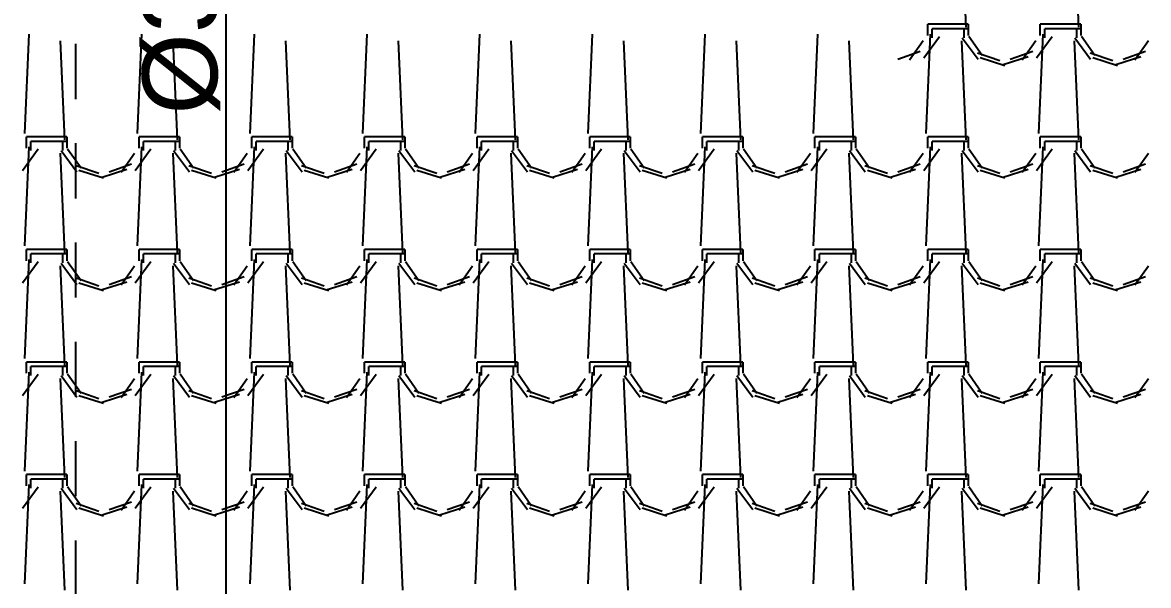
# Model space of a CAD drawing. Header units: millimetres. Extents: x 3923 to 4007, y 744 to 863.
# Drawn here: x 3935.955 to 3938.505, y 849.824 to 851.1 of the extents above; entities that cross this region are included whole.
import ezdxf
from ezdxf.enums import TextEntityAlignment as Align

# ---------------------------------------------------------------- set-up
doc = ezdxf.new("R2010")
doc.units = ezdxf.units.MM
doc.linetypes.add('HIDDEN2', pattern=[0.1875, 0.125, -0.0625])
for name, color, linetype in [('-HIDRO', 8, 'Continuous'), ('HID-TUBPRIMARIO', 5, 'Continuous'), ('TEXTO', 3, 'Continuous')]:
    doc.layers.add(name, color=color, linetype=linetype)
doc.styles.get("Standard").update_dxf_attribs({"font": 'arial.ttf'})

msp = doc.modelspace()

# ---------------------------------------------------------------- linework, layer by layer
at = {"layer": '-HIDRO', "linetype": 'HIDDEN2'}
msp.add_line((3936.0752, 846.6512), (3936.0752, 853.4552), dxfattribs=at)
at = {"layer": '-HIDRO', "linetype": 'Continuous'}
for p, q in [((3938.0812, 851.3135), (3938.0914, 851.089)), ((3938.3363, 851.3135), (3938.3465, 851.089)), ((3938.0864, 851.0957), (3938.0048, 851.0957)), ((3938.0048, 851.0702), (3938.0048, 851.0957)), ((3938.0966, 851.0957), (3938.0864, 851.0957)), ((3938.0966, 851.0957), (3938.0966, 851.0702)), ((3938.3416, 851.0957), (3938.2599, 851.0957)), ((3938.2599, 851.0702), (3938.2599, 851.0957)), ((3938.3518, 851.0957), (3938.3416, 851.0957)), ((3938.3518, 851.0957), (3938.3518, 851.0702)), ((3935.9694, 851.073), (3935.9592, 850.8485)), ((3936.2245, 851.073), (3936.2143, 850.8485)), ((3936.4797, 851.073), (3936.4695, 850.8485)), ((3936.7348, 851.073), (3936.7246, 850.8485)), ((3936.99, 851.073), (3936.9798, 850.8485)), ((3937.2451, 851.073), (3937.2349, 850.8485)), ((3937.5003, 851.073), (3937.4901, 850.8485)), ((3937.7554, 851.073), (3937.7452, 850.8485)), ((3937.9959, 851.0197), (3938.0317, 851.0682)), ((3938.0106, 851.073), (3938.0004, 850.8485)), ((3938.0864, 851.0855), (3938.015, 851.0855)), ((3938.015, 851.0651), (3938.015, 851.0855)), ((3938.0864, 851.0855), (3938.0864, 851.0651)), ((3938.0966, 851.0855), (3938.0864, 851.0855)), ((3938.0978, 851.0687), (3938.1284, 851.0253)), ((3938.2511, 851.0197), (3938.2868, 851.0682)), ((3938.2657, 851.073), (3938.2555, 850.8485)), ((3938.3416, 851.0855), (3938.2701, 851.0855)), ((3938.2701, 851.0651), (3938.2701, 851.0855)), ((3938.3416, 851.0855), (3938.3416, 851.0651)), ((3938.3518, 851.0855), (3938.3416, 851.0855)), ((3938.3529, 851.0687), (3938.3835, 851.0253)), ((3936.04, 851.0583), (3936.0502, 850.8338)), ((3936.2951, 851.0583), (3936.3053, 850.8338)), ((3936.5503, 851.0583), (3936.5605, 850.8338)), ((3936.8054, 851.0583), (3936.8156, 850.8338)), ((3937.0606, 851.0583), (3937.0708, 850.8338)), ((3937.3157, 851.0583), (3937.3259, 850.8338)), ((3937.5709, 851.0583), (3937.5811, 850.8338)), ((3937.826, 851.0583), (3937.8362, 850.8338)), ((3937.964, 851.0154), (3937.9946, 851.0587)), ((3938.0812, 851.0583), (3938.0914, 850.8338)), ((3938.0831, 851.0649), (3938.1188, 851.0164)), ((3938.2191, 851.0154), (3938.2498, 851.0587)), ((3938.3363, 851.0583), (3938.3465, 850.8338)), ((3938.3382, 851.0649), (3938.3739, 851.0164)), ((3938.4743, 851.0154), (3938.5049, 851.0587)), ((3937.9369, 851.0166), (3937.9879, 851.0344)), ((3938.1176, 851.031), (3938.1686, 851.0132)), ((3938.1236, 851.0203), (3938.1797, 851.0024)), ((3938.176, 851.0047), (3938.2321, 851.0225)), ((3938.192, 851.0166), (3938.2431, 851.0344)), ((3938.3727, 851.031), (3938.4238, 851.0132)), ((3938.3787, 851.0203), (3938.4349, 851.0024)), ((3938.4311, 851.0047), (3938.4873, 851.0225)), ((3938.4472, 851.0166), (3938.4982, 851.0344)), ((3936.0452, 850.8405), (3935.9636, 850.8405)), ((3935.9636, 850.815), (3935.9636, 850.8405)), ((3936.0554, 850.8405), (3936.0452, 850.8405)), ((3936.0554, 850.8405), (3936.0554, 850.815)), ((3936.3004, 850.8405), (3936.2187, 850.8405)), ((3936.2187, 850.815), (3936.2187, 850.8405)), ((3936.3106, 850.8405), (3936.3004, 850.8405)), ((3936.3106, 850.8405), (3936.3106, 850.815)), ((3936.5555, 850.8405), (3936.4739, 850.8405)), ((3936.4739, 850.815), (3936.4739, 850.8405)), ((3936.5657, 850.8405), (3936.5555, 850.8405)), ((3936.5657, 850.8405), (3936.5657, 850.815)), ((3936.8107, 850.8405), (3936.729, 850.8405)), ((3936.729, 850.815), (3936.729, 850.8405)), ((3936.8209, 850.8405), (3936.8107, 850.8405)), ((3936.8209, 850.8405), (3936.8209, 850.815)), ((3937.0658, 850.8405), (3936.9842, 850.8405)), ((3936.9842, 850.815), (3936.9842, 850.8405)), ((3937.076, 850.8405), (3937.0658, 850.8405)), ((3937.076, 850.8405), (3937.076, 850.815)), ((3937.321, 850.8405), (3937.2393, 850.8405)), ((3937.2393, 850.815), (3937.2393, 850.8405)), ((3937.3312, 850.8405), (3937.321, 850.8405)), ((3937.3312, 850.8405), (3937.3312, 850.815)), ((3937.5761, 850.8405), (3937.4945, 850.8405)), ((3937.4945, 850.815), (3937.4945, 850.8405)), ((3937.5863, 850.8405), (3937.5761, 850.8405)), ((3937.5863, 850.8405), (3937.5863, 850.815)), ((3937.8313, 850.8405), (3937.7496, 850.8405)), ((3937.7496, 850.815), (3937.7496, 850.8405)), ((3937.8415, 850.8405), (3937.8313, 850.8405)), ((3937.8415, 850.8405), (3937.8415, 850.815)), ((3938.0864, 850.8405), (3938.0048, 850.8405)), ((3938.0048, 850.815), (3938.0048, 850.8405)), ((3938.0966, 850.8405), (3938.0864, 850.8405)), ((3938.0966, 850.8405), (3938.0966, 850.815)), ((3938.3416, 850.8405), (3938.2599, 850.8405)), ((3938.2599, 850.815), (3938.2599, 850.8405)), ((3938.3518, 850.8405), (3938.3416, 850.8405)), ((3938.3518, 850.8405), (3938.3518, 850.815)), ((3935.9548, 850.7646), (3935.9905, 850.8131)), ((3935.9694, 850.8179), (3935.9592, 850.5933)), ((3936.0452, 850.8303), (3935.9738, 850.8303)), ((3935.9738, 850.8099), (3935.9738, 850.8303)), ((3936.0452, 850.8303), (3936.0452, 850.8099)), ((3936.0554, 850.8303), (3936.0452, 850.8303)), ((3936.0565, 850.8135), (3936.0872, 850.7702)), ((3936.2099, 850.7646), (3936.2456, 850.8131)), ((3936.2245, 850.8179), (3936.2143, 850.5933)), ((3936.3004, 850.8303), (3936.2289, 850.8303)), ((3936.2289, 850.8099), (3936.2289, 850.8303)), ((3936.3004, 850.8303), (3936.3004, 850.8099)), ((3936.3106, 850.8303), (3936.3004, 850.8303)), ((3936.3117, 850.8135), (3936.3423, 850.7702)), ((3936.465, 850.7646), (3936.5008, 850.8131)), ((3936.4797, 850.8179), (3936.4695, 850.5933)), ((3936.5555, 850.8303), (3936.4841, 850.8303)), ((3936.4841, 850.8099), (3936.4841, 850.8303)), ((3936.5555, 850.8303), (3936.5555, 850.8099)), ((3936.5657, 850.8303), (3936.5555, 850.8303)), ((3936.5668, 850.8135), (3936.5975, 850.7702)), ((3936.7202, 850.7646), (3936.7559, 850.8131)), ((3936.7348, 850.8179), (3936.7246, 850.5933)), ((3936.8107, 850.8303), (3936.7392, 850.8303)), ((3936.7392, 850.8099), (3936.7392, 850.8303)), ((3936.8107, 850.8303), (3936.8107, 850.8099)), ((3936.8209, 850.8303), (3936.8107, 850.8303)), ((3936.822, 850.8135), (3936.8526, 850.7702)), ((3936.9753, 850.7646), (3937.0111, 850.8131)), ((3936.99, 850.8179), (3936.9798, 850.5933)), ((3937.0658, 850.8303), (3936.9944, 850.8303)), ((3936.9944, 850.8099), (3936.9944, 850.8303)), ((3937.0658, 850.8303), (3937.0658, 850.8099)), ((3937.076, 850.8303), (3937.0658, 850.8303)), ((3937.0771, 850.8135), (3937.1078, 850.7702)), ((3937.2305, 850.7646), (3937.2662, 850.8131)), ((3937.2451, 850.8179), (3937.2349, 850.5933)), ((3937.321, 850.8303), (3937.2495, 850.8303)), ((3937.2495, 850.8099), (3937.2495, 850.8303)), ((3937.321, 850.8303), (3937.321, 850.8099)), ((3937.3312, 850.8303), (3937.321, 850.8303)), ((3937.3323, 850.8135), (3937.3629, 850.7702)), ((3937.4856, 850.7646), (3937.5214, 850.8131)), ((3937.5003, 850.8178), (3937.4901, 850.5933)), ((3937.5761, 850.8303), (3937.5047, 850.8303)), ((3937.5047, 850.8099), (3937.5047, 850.8303)), ((3937.5761, 850.8303), (3937.5761, 850.8099)), ((3937.5863, 850.8303), (3937.5761, 850.8303)), ((3937.5875, 850.8135), (3937.6181, 850.7702)), ((3937.7408, 850.7646), (3937.7765, 850.8131)), ((3937.7554, 850.8178), (3937.7452, 850.5933)), ((3937.8313, 850.8303), (3937.7598, 850.8303)), ((3937.7598, 850.8099), (3937.7598, 850.8303)), ((3937.8313, 850.8303), (3937.8313, 850.8099)), ((3937.8415, 850.8303), (3937.8313, 850.8303)), ((3937.8426, 850.8135), (3937.8732, 850.7702)), ((3937.9959, 850.7646), (3938.0317, 850.8131)), ((3938.0106, 850.8178), (3938.0004, 850.5933)), ((3938.0864, 850.8303), (3938.015, 850.8303)), ((3938.015, 850.8099), (3938.015, 850.8303)), ((3938.0864, 850.8303), (3938.0864, 850.8099)), ((3938.0966, 850.8303), (3938.0864, 850.8303)), ((3938.0978, 850.8135), (3938.1284, 850.7701)), ((3938.2511, 850.7646), (3938.2868, 850.8131)), ((3938.2657, 850.8178), (3938.2555, 850.5933)), ((3938.3416, 850.8303), (3938.2701, 850.8303)), ((3938.2701, 850.8099), (3938.2701, 850.8303)), ((3938.3416, 850.8303), (3938.3416, 850.8099)), ((3938.3518, 850.8303), (3938.3416, 850.8303)), ((3938.3529, 850.8135), (3938.3835, 850.7701)), ((3936.04, 850.8032), (3936.0502, 850.5786)), ((3936.0419, 850.8097), (3936.0776, 850.7612)), ((3936.1779, 850.7602), (3936.2085, 850.8036)), ((3936.2951, 850.8032), (3936.3053, 850.5786)), ((3936.297, 850.8097), (3936.3328, 850.7612)), ((3936.4331, 850.7602), (3936.4637, 850.8036)), ((3936.5503, 850.8032), (3936.5605, 850.5786)), ((3936.5522, 850.8097), (3936.5879, 850.7612)), ((3936.6882, 850.7602), (3936.7188, 850.8036)), ((3936.8054, 850.8032), (3936.8156, 850.5786)), ((3936.8073, 850.8097), (3936.8431, 850.7612)), ((3936.9434, 850.7602), (3936.974, 850.8036)), ((3937.0606, 850.8032), (3937.0708, 850.5787)), ((3937.0625, 850.8097), (3937.0982, 850.7612)), ((3937.1985, 850.7602), (3937.2291, 850.8036)), ((3937.3157, 850.8032), (3937.3259, 850.5787)), ((3937.3176, 850.8097), (3937.3533, 850.7612)), ((3937.4537, 850.7602), (3937.4843, 850.8036)), ((3937.5709, 850.8032), (3937.5811, 850.5787)), ((3937.5728, 850.8097), (3937.6085, 850.7612)), ((3937.7088, 850.7602), (3937.7394, 850.8036)), ((3937.826, 850.8032), (3937.8362, 850.5787)), ((3937.8279, 850.8097), (3937.8636, 850.7612)), ((3937.964, 850.7602), (3937.9946, 850.8036)), ((3938.0812, 850.8032), (3938.0914, 850.5787)), ((3938.0831, 850.8097), (3938.1188, 850.7612)), ((3938.2191, 850.7602), (3938.2498, 850.8036)), ((3938.3363, 850.8032), (3938.3465, 850.5787)), ((3938.3382, 850.8097), (3938.3739, 850.7612)), ((3938.4743, 850.7602), (3938.5049, 850.8036)), ((3936.0764, 850.7759), (3936.1274, 850.758)), ((3936.0824, 850.7651), (3936.1385, 850.7473)), ((3936.1348, 850.7495), (3936.1909, 850.7674)), ((3936.1508, 850.7614), (3936.2019, 850.7793)), ((3936.3316, 850.7759), (3936.3826, 850.758)), ((3936.3375, 850.7651), (3936.3937, 850.7473)), ((3936.3899, 850.7495), (3936.4461, 850.7674)), ((3936.406, 850.7614), (3936.457, 850.7793)), ((3936.5867, 850.7759), (3936.6377, 850.758)), ((3936.5927, 850.7651), (3936.6488, 850.7473)), ((3936.6451, 850.7495), (3936.7012, 850.7674)), ((3936.6611, 850.7614), (3936.7122, 850.7793)), ((3936.8418, 850.7759), (3936.8929, 850.758)), ((3936.8478, 850.7651), (3936.904, 850.7473)), ((3936.9002, 850.7495), (3936.9564, 850.7674)), ((3936.9163, 850.7614), (3936.9673, 850.7793)), ((3937.097, 850.7759), (3937.148, 850.758)), ((3937.103, 850.7651), (3937.1591, 850.7473)), ((3937.1554, 850.7495), (3937.2115, 850.7674)), ((3937.1714, 850.7614), (3937.2225, 850.7793)), ((3937.3521, 850.7759), (3937.4032, 850.758)), ((3937.3581, 850.7651), (3937.4143, 850.7473)), ((3937.4105, 850.7495), (3937.4667, 850.7674)), ((3937.4266, 850.7614), (3937.4776, 850.7793)), ((3937.6073, 850.7759), (3937.6583, 850.758)), ((3937.6133, 850.7651), (3937.6694, 850.7473)), ((3937.6657, 850.7495), (3937.7218, 850.7674)), ((3937.6817, 850.7614), (3937.7328, 850.7793)), ((3937.8624, 850.7759), (3937.9135, 850.758)), ((3937.8684, 850.7651), (3937.9246, 850.7473)), ((3937.9208, 850.7495), (3937.977, 850.7674)), ((3937.9369, 850.7614), (3937.9879, 850.7793)), ((3938.1176, 850.7759), (3938.1686, 850.758)), ((3938.1236, 850.7651), (3938.1797, 850.7473)), ((3938.176, 850.7495), (3938.2321, 850.7674)), ((3938.192, 850.7614), (3938.2431, 850.7793)), ((3938.3727, 850.7759), (3938.4238, 850.758)), ((3938.3787, 850.7651), (3938.4349, 850.7473)), ((3938.4311, 850.7495), (3938.4873, 850.7674)), ((3938.4472, 850.7614), (3938.4982, 850.7793)), ((3936.0452, 850.5854), (3935.9636, 850.5854)), ((3935.9636, 850.5599), (3935.9636, 850.5854)), ((3936.0554, 850.5854), (3936.0452, 850.5854)), ((3936.0554, 850.5854), (3936.0554, 850.5599)), ((3936.3004, 850.5854), (3936.2187, 850.5854)), ((3936.2187, 850.5599), (3936.2187, 850.5854)), ((3936.3106, 850.5854), (3936.3004, 850.5854)), ((3936.3106, 850.5854), (3936.3106, 850.5599)), ((3936.5555, 850.5854), (3936.4739, 850.5854)), ((3936.4739, 850.5599), (3936.4739, 850.5854)), ((3936.5657, 850.5854), (3936.5555, 850.5854)), ((3936.5657, 850.5854), (3936.5657, 850.5599)), ((3936.8107, 850.5854), (3936.729, 850.5854)), ((3936.729, 850.5599), (3936.729, 850.5854)), ((3936.8209, 850.5854), (3936.8107, 850.5854)), ((3936.8209, 850.5854), (3936.8209, 850.5599)), ((3937.0658, 850.5854), (3936.9842, 850.5854)), ((3936.9842, 850.5599), (3936.9842, 850.5854)), ((3937.076, 850.5854), (3937.0658, 850.5854)), ((3937.076, 850.5854), (3937.076, 850.5599)), ((3937.321, 850.5854), (3937.2393, 850.5854)), ((3937.2393, 850.5599), (3937.2393, 850.5854)), ((3937.3312, 850.5854), (3937.321, 850.5854)), ((3937.3312, 850.5854), (3937.3312, 850.5599)), ((3937.5761, 850.5854), (3937.4945, 850.5854)), ((3937.4945, 850.5599), (3937.4945, 850.5854)), ((3937.5863, 850.5854), (3937.5761, 850.5854)), ((3937.5863, 850.5854), (3937.5863, 850.5599)), ((3937.8313, 850.5854), (3937.7496, 850.5854)), ((3937.7496, 850.5599), (3937.7496, 850.5854)), ((3937.8415, 850.5854), (3937.8313, 850.5854)), ((3937.8415, 850.5854), (3937.8415, 850.5599)), ((3938.0864, 850.5854), (3938.0048, 850.5854)), ((3938.0048, 850.5599), (3938.0048, 850.5854)), ((3938.0966, 850.5854), (3938.0864, 850.5854)), ((3938.0966, 850.5854), (3938.0966, 850.5599)), ((3938.3416, 850.5854), (3938.2599, 850.5854)), ((3938.2599, 850.5599), (3938.2599, 850.5854)), ((3938.3518, 850.5854), (3938.3416, 850.5854)), ((3938.3518, 850.5854), (3938.3518, 850.5599)), ((3935.9547, 850.5095), (3935.9905, 850.5579)), ((3935.9694, 850.5627), (3935.9592, 850.3382)), ((3936.0452, 850.5752), (3935.9738, 850.5752)), ((3935.9738, 850.5548), (3935.9738, 850.5752)), ((3936.0452, 850.5752), (3936.0452, 850.5548)), ((3936.0554, 850.5752), (3936.0452, 850.5752)), ((3936.0565, 850.5584), (3936.0872, 850.515)), ((3936.2099, 850.5095), (3936.2456, 850.5579)), ((3936.2245, 850.5627), (3936.2143, 850.3382)), ((3936.3004, 850.5752), (3936.2289, 850.5752)), ((3936.2289, 850.5548), (3936.2289, 850.5752)), ((3936.3004, 850.5752), (3936.3004, 850.5548)), ((3936.3106, 850.5752), (3936.3004, 850.5752)), ((3936.3117, 850.5584), (3936.3423, 850.515)), ((3936.465, 850.5094), (3936.5008, 850.5579)), ((3936.4797, 850.5627), (3936.4695, 850.3382)), ((3936.5555, 850.5752), (3936.4841, 850.5752)), ((3936.4841, 850.5548), (3936.4841, 850.5752)), ((3936.5555, 850.5752), (3936.5555, 850.5548)), ((3936.5657, 850.5752), (3936.5555, 850.5752)), ((3936.5668, 850.5584), (3936.5975, 850.515)), ((3936.7202, 850.5094), (3936.7559, 850.5579)), ((3936.7348, 850.5627), (3936.7246, 850.3382)), ((3936.8107, 850.5752), (3936.7392, 850.5752)), ((3936.7392, 850.5548), (3936.7392, 850.5752)), ((3936.8107, 850.5752), (3936.8107, 850.5548)), ((3936.8209, 850.5752), (3936.8107, 850.5752)), ((3936.822, 850.5584), (3936.8526, 850.515)), ((3936.9753, 850.5094), (3937.0111, 850.5579)), ((3936.99, 850.5627), (3936.9798, 850.3382)), ((3937.0658, 850.5752), (3936.9944, 850.5752)), ((3936.9944, 850.5548), (3936.9944, 850.5752)), ((3937.0658, 850.5752), (3937.0658, 850.5548)), ((3937.076, 850.5752), (3937.0658, 850.5752)), ((3937.0771, 850.5584), (3937.1078, 850.515)), ((3937.2305, 850.5094), (3937.2662, 850.5579)), ((3937.2451, 850.5627), (3937.2349, 850.3382)), ((3937.321, 850.5752), (3937.2495, 850.5752)), ((3937.2495, 850.5548), (3937.2495, 850.5752)), ((3937.321, 850.5752), (3937.321, 850.5548)), ((3937.3312, 850.5752), (3937.321, 850.5752)), ((3937.3323, 850.5584), (3937.3629, 850.515)), ((3937.4856, 850.5094), (3937.5214, 850.5579)), ((3937.5003, 850.5627), (3937.4901, 850.3382)), ((3937.5761, 850.5752), (3937.5047, 850.5752)), ((3937.5047, 850.5548), (3937.5047, 850.5752)), ((3937.5761, 850.5752), (3937.5761, 850.5548)), ((3937.5863, 850.5752), (3937.5761, 850.5752)), ((3937.5874, 850.5584), (3937.6181, 850.515)), ((3937.7408, 850.5094), (3937.7765, 850.5579)), ((3937.7554, 850.5627), (3937.7452, 850.3382)), ((3937.8313, 850.5752), (3937.7598, 850.5752)), ((3937.7598, 850.5548), (3937.7598, 850.5752)), ((3937.8313, 850.5752), (3937.8313, 850.5548)), ((3937.8415, 850.5752), (3937.8313, 850.5752)), ((3937.8426, 850.5584), (3937.8732, 850.515)), ((3937.9959, 850.5094), (3938.0317, 850.5579)), ((3938.0106, 850.5627), (3938.0004, 850.3382)), ((3938.0864, 850.5752), (3938.015, 850.5752)), ((3938.015, 850.5548), (3938.015, 850.5752)), ((3938.0864, 850.5752), (3938.0864, 850.5548)), ((3938.0966, 850.5752), (3938.0864, 850.5752)), ((3938.0978, 850.5584), (3938.1284, 850.515)), ((3938.2511, 850.5094), (3938.2868, 850.5579)), ((3938.2657, 850.5627), (3938.2555, 850.3382)), ((3938.3416, 850.5752), (3938.2701, 850.5752)), ((3938.2701, 850.5548), (3938.2701, 850.5752)), ((3938.3416, 850.5752), (3938.3416, 850.5548)), ((3938.3518, 850.5752), (3938.3416, 850.5752)), ((3938.3529, 850.5584), (3938.3835, 850.515)), ((3936.04, 850.548), (3936.0502, 850.3235)), ((3936.0419, 850.5545), (3936.0776, 850.5061)), ((3936.1779, 850.505), (3936.2085, 850.5484)), ((3936.2951, 850.548), (3936.3053, 850.3235)), ((3936.297, 850.5545), (3936.3328, 850.5061)), ((3936.4331, 850.505), (3936.4637, 850.5484)), ((3936.5503, 850.548), (3936.5605, 850.3235)), ((3936.5522, 850.5545), (3936.5879, 850.5061)), ((3936.6882, 850.505), (3936.7188, 850.5484)), ((3936.8054, 850.548), (3936.8156, 850.3235)), ((3936.8073, 850.5545), (3936.8431, 850.5061)), ((3936.9434, 850.505), (3936.974, 850.5484)), ((3937.0606, 850.548), (3937.0708, 850.3235)), ((3937.0625, 850.5545), (3937.0982, 850.5061)), ((3937.1985, 850.505), (3937.2291, 850.5484)), ((3937.3157, 850.548), (3937.3259, 850.3235)), ((3937.3176, 850.5545), (3937.3533, 850.5061)), ((3937.4537, 850.5051), (3937.4843, 850.5484)), ((3937.5709, 850.548), (3937.5811, 850.3235)), ((3937.5728, 850.5545), (3937.6085, 850.5061)), ((3937.7088, 850.5051), (3937.7394, 850.5484)), ((3937.826, 850.548), (3937.8362, 850.3235)), ((3937.8279, 850.5545), (3937.8636, 850.5061)), ((3937.964, 850.5051), (3937.9946, 850.5484)), ((3938.0812, 850.548), (3938.0914, 850.3235)), ((3938.0831, 850.5546), (3938.1188, 850.5061)), ((3938.2191, 850.5051), (3938.2498, 850.5484)), ((3938.3363, 850.548), (3938.3465, 850.3235)), ((3938.3382, 850.5546), (3938.3739, 850.5061)), ((3938.4743, 850.5051), (3938.5049, 850.5484)), ((3936.0764, 850.5207), (3936.1274, 850.5029)), ((3936.0824, 850.51), (3936.1385, 850.4921)), ((3936.1348, 850.4944), (3936.1909, 850.5122)), ((3936.1508, 850.5063), (3936.2019, 850.5241)), ((3936.3316, 850.5207), (3936.3826, 850.5029)), ((3936.3375, 850.51), (3936.3937, 850.4921)), ((3936.3899, 850.4944), (3936.4461, 850.5122)), ((3936.406, 850.5063), (3936.457, 850.5241)), ((3936.5867, 850.5207), (3936.6377, 850.5029)), ((3936.5927, 850.51), (3936.6488, 850.4921)), ((3936.6451, 850.4944), (3936.7012, 850.5122)), ((3936.6611, 850.5063), (3936.7122, 850.5241)), ((3936.8419, 850.5207), (3936.8929, 850.5029)), ((3936.8478, 850.51), (3936.904, 850.4921)), ((3936.9002, 850.4944), (3936.9564, 850.5122)), ((3936.9163, 850.5063), (3936.9673, 850.5241)), ((3937.097, 850.5207), (3937.148, 850.5029)), ((3937.103, 850.51), (3937.1591, 850.4921)), ((3937.1554, 850.4944), (3937.2115, 850.5122)), ((3937.1714, 850.5063), (3937.2225, 850.5241)), ((3937.3522, 850.5207), (3937.4032, 850.5029)), ((3937.3581, 850.51), (3937.4143, 850.4921)), ((3937.4105, 850.4944), (3937.4667, 850.5122)), ((3937.4266, 850.5063), (3937.4776, 850.5241)), ((3937.6073, 850.5207), (3937.6583, 850.5029)), ((3937.6133, 850.51), (3937.6694, 850.4921)), ((3937.6657, 850.4944), (3937.7218, 850.5122)), ((3937.6817, 850.5063), (3937.7328, 850.5241)), ((3937.8624, 850.5207), (3937.9135, 850.5029)), ((3937.8684, 850.51), (3937.9246, 850.4921)), ((3937.9208, 850.4944), (3937.977, 850.5122)), ((3937.9369, 850.5063), (3937.9879, 850.5241)), ((3938.1176, 850.5207), (3938.1686, 850.5029)), ((3938.1236, 850.51), (3938.1797, 850.4921)), ((3938.176, 850.4944), (3938.2321, 850.5122)), ((3938.192, 850.5063), (3938.2431, 850.5241)), ((3938.3727, 850.5207), (3938.4238, 850.5029)), ((3938.3787, 850.51), (3938.4349, 850.4921)), ((3938.4311, 850.4944), (3938.4873, 850.5122)), ((3938.4472, 850.5063), (3938.4982, 850.5241)), ((3936.0452, 850.3302), (3935.9636, 850.3302)), ((3935.9636, 850.3047), (3935.9636, 850.3302)), ((3936.0554, 850.3302), (3936.0452, 850.3302)), ((3936.0554, 850.3302), (3936.0554, 850.3047)), ((3936.3004, 850.3302), (3936.2187, 850.3302)), ((3936.2187, 850.3047), (3936.2187, 850.3302)), ((3936.3106, 850.3302), (3936.3004, 850.3302)), ((3936.3106, 850.3302), (3936.3106, 850.3047)), ((3936.5555, 850.3302), (3936.4739, 850.3302)), ((3936.4739, 850.3047), (3936.4739, 850.3302)), ((3936.5657, 850.3302), (3936.5555, 850.3302)), ((3936.5657, 850.3302), (3936.5657, 850.3047)), ((3936.8107, 850.3302), (3936.729, 850.3302)), ((3936.729, 850.3047), (3936.729, 850.3302)), ((3936.8209, 850.3302), (3936.8107, 850.3302)), ((3936.8209, 850.3302), (3936.8209, 850.3047)), ((3937.0658, 850.3302), (3936.9842, 850.3302)), ((3936.9842, 850.3047), (3936.9842, 850.3302)), ((3937.076, 850.3302), (3937.0658, 850.3302)), ((3937.076, 850.3302), (3937.076, 850.3047)), ((3937.321, 850.3302), (3937.2393, 850.3302)), ((3937.2393, 850.3047), (3937.2393, 850.3302)), ((3937.3312, 850.3302), (3937.321, 850.3302)), ((3937.3312, 850.3302), (3937.3312, 850.3047)), ((3937.5761, 850.3302), (3937.4945, 850.3302)), ((3937.4945, 850.3047), (3937.4945, 850.3302)), ((3937.5863, 850.3302), (3937.5761, 850.3302)), ((3937.5863, 850.3302), (3937.5863, 850.3047)), ((3937.8313, 850.3302), (3937.7496, 850.3302)), ((3937.7496, 850.3047), (3937.7496, 850.3302)), ((3937.8415, 850.3302), (3937.8313, 850.3302)), ((3937.8415, 850.3302), (3937.8415, 850.3047)), ((3938.0864, 850.3302), (3938.0048, 850.3302)), ((3938.0048, 850.3047), (3938.0048, 850.3302)), ((3938.0966, 850.3302), (3938.0864, 850.3302)), ((3938.0966, 850.3302), (3938.0966, 850.3047)), ((3938.3416, 850.3302), (3938.2599, 850.3302)), ((3938.2599, 850.3047), (3938.2599, 850.3302)), ((3938.3518, 850.3302), (3938.3416, 850.3302)), ((3938.3518, 850.3302), (3938.3518, 850.3047)), ((3935.9547, 850.2543), (3935.9905, 850.3028)), ((3935.9694, 850.3076), (3935.9592, 850.083)), ((3936.0452, 850.32), (3935.9738, 850.32)), ((3935.9738, 850.2996), (3935.9738, 850.32)), ((3936.0452, 850.32), (3936.0452, 850.2996)), ((3936.0554, 850.32), (3936.0452, 850.32)), ((3936.0565, 850.3032), (3936.0872, 850.2599)), ((3936.2099, 850.2543), (3936.2456, 850.3028)), ((3936.2245, 850.3076), (3936.2143, 850.083)), ((3936.3004, 850.32), (3936.2289, 850.32)), ((3936.2289, 850.2996), (3936.2289, 850.32)), ((3936.3004, 850.32), (3936.3004, 850.2996)), ((3936.3106, 850.32), (3936.3004, 850.32)), ((3936.3117, 850.3032), (3936.3423, 850.2599)), ((3936.465, 850.2543), (3936.5008, 850.3028)), ((3936.4797, 850.3076), (3936.4695, 850.083)), ((3936.5555, 850.32), (3936.4841, 850.32)), ((3936.4841, 850.2996), (3936.4841, 850.32)), ((3936.5555, 850.32), (3936.5555, 850.2996)), ((3936.5657, 850.32), (3936.5555, 850.32)), ((3936.5668, 850.3032), (3936.5975, 850.2599)), ((3936.7202, 850.2543), (3936.7559, 850.3028)), ((3936.7348, 850.3076), (3936.7246, 850.083)), ((3936.8107, 850.32), (3936.7392, 850.32)), ((3936.7392, 850.2996), (3936.7392, 850.32)), ((3936.8107, 850.32), (3936.8107, 850.2996)), ((3936.8209, 850.32), (3936.8107, 850.32)), ((3936.822, 850.3032), (3936.8526, 850.2599)), ((3936.9753, 850.2543), (3937.0111, 850.3028)), ((3936.99, 850.3076), (3936.9798, 850.083)), ((3937.0658, 850.32), (3936.9944, 850.32)), ((3936.9944, 850.2996), (3936.9944, 850.32)), ((3937.0658, 850.32), (3937.0658, 850.2996)), ((3937.076, 850.32), (3937.0658, 850.32)), ((3937.0771, 850.3032), (3937.1078, 850.2599)), ((3937.2305, 850.2543), (3937.2662, 850.3028)), ((3937.2451, 850.3076), (3937.2349, 850.083)), ((3937.321, 850.32), (3937.2495, 850.32)), ((3937.2495, 850.2996), (3937.2495, 850.32)), ((3937.321, 850.32), (3937.321, 850.2996)), ((3937.3312, 850.32), (3937.321, 850.32)), ((3937.3323, 850.3032), (3937.3629, 850.2599)), ((3937.4856, 850.2543), (3937.5214, 850.3028)), ((3937.5003, 850.3075), (3937.4901, 850.083)), ((3937.5761, 850.32), (3937.5047, 850.32)), ((3937.5047, 850.2996), (3937.5047, 850.32)), ((3937.5761, 850.32), (3937.5761, 850.2996)), ((3937.5863, 850.32), (3937.5761, 850.32)), ((3937.5874, 850.3032), (3937.6181, 850.2599)), ((3937.7408, 850.2543), (3937.7765, 850.3028)), ((3937.7554, 850.3075), (3937.7452, 850.083)), ((3937.8313, 850.32), (3937.7598, 850.32)), ((3937.7598, 850.2996), (3937.7598, 850.32)), ((3937.8313, 850.32), (3937.8313, 850.2996)), ((3937.8415, 850.32), (3937.8313, 850.32)), ((3937.8426, 850.3032), (3937.8732, 850.2599)), ((3937.9959, 850.2543), (3938.0316, 850.3028)), ((3938.0106, 850.3075), (3938.0004, 850.083)), ((3938.0864, 850.32), (3938.015, 850.32)), ((3938.015, 850.2996), (3938.015, 850.32)), ((3938.0864, 850.32), (3938.0864, 850.2996)), ((3938.0966, 850.32), (3938.0864, 850.32)), ((3938.0978, 850.3032), (3938.1284, 850.2599)), ((3938.2511, 850.2543), (3938.2868, 850.3028)), ((3938.2657, 850.3075), (3938.2555, 850.083)), ((3938.3416, 850.32), (3938.2701, 850.32)), ((3938.2701, 850.2996), (3938.2701, 850.32)), ((3938.3416, 850.32), (3938.3416, 850.2996)), ((3938.3518, 850.32), (3938.3416, 850.32)), ((3938.3529, 850.3032), (3938.3835, 850.2598)), ((3936.04, 850.2929), (3936.0502, 850.0683)), ((3936.0419, 850.2994), (3936.0776, 850.2509)), ((3936.1779, 850.2499), (3936.2085, 850.2933)), ((3936.2951, 850.2929), (3936.3053, 850.0683)), ((3936.297, 850.2994), (3936.3328, 850.2509)), ((3936.4331, 850.2499), (3936.4637, 850.2933)), ((3936.5503, 850.2929), (3936.5605, 850.0683)), ((3936.5522, 850.2994), (3936.5879, 850.2509)), ((3936.6882, 850.2499), (3936.7188, 850.2933)), ((3936.8054, 850.2929), (3936.8156, 850.0683)), ((3936.8073, 850.2994), (3936.8431, 850.2509)), ((3936.9434, 850.2499), (3936.974, 850.2933)), ((3937.0606, 850.2929), (3937.0708, 850.0684)), ((3937.0625, 850.2994), (3937.0982, 850.2509)), ((3937.1985, 850.2499), (3937.2291, 850.2933)), ((3937.3157, 850.2929), (3937.3259, 850.0684)), ((3937.3176, 850.2994), (3937.3534, 850.2509)), ((3937.4537, 850.2499), (3937.4843, 850.2933)), ((3937.5709, 850.2929), (3937.5811, 850.0684)), ((3937.5728, 850.2994), (3937.6085, 850.2509)), ((3937.7088, 850.2499), (3937.7395, 850.2933)), ((3937.826, 850.2929), (3937.8362, 850.0684)), ((3937.8279, 850.2994), (3937.8636, 850.2509)), ((3937.964, 850.2499), (3937.9946, 850.2933)), ((3938.0812, 850.2929), (3938.0914, 850.0684)), ((3938.0831, 850.2994), (3938.1188, 850.2509)), ((3938.2191, 850.2499), (3938.2498, 850.2933)), ((3938.3363, 850.2929), (3938.3465, 850.0684)), ((3938.3382, 850.2994), (3938.3739, 850.2509)), ((3938.4743, 850.2499), (3938.5049, 850.2933)), ((3936.0764, 850.2656), (3936.1274, 850.2477)), ((3936.0824, 850.2548), (3936.1385, 850.237)), ((3936.1348, 850.2392), (3936.1909, 850.2571)), ((3936.1508, 850.2511), (3936.2019, 850.269)), ((3936.3316, 850.2656), (3936.3826, 850.2477)), ((3936.3375, 850.2548), (3936.3937, 850.237)), ((3936.3899, 850.2392), (3936.4461, 850.2571)), ((3936.406, 850.2511), (3936.457, 850.269)), ((3936.5867, 850.2656), (3936.6377, 850.2477)), ((3936.5927, 850.2548), (3936.6488, 850.237)), ((3936.6451, 850.2392), (3936.7012, 850.2571)), ((3936.6611, 850.2511), (3936.7122, 850.269)), ((3936.8419, 850.2656), (3936.8929, 850.2477)), ((3936.8478, 850.2548), (3936.904, 850.237)), ((3936.9002, 850.2392), (3936.9564, 850.2571)), ((3936.9163, 850.2511), (3936.9673, 850.269)), ((3937.097, 850.2656), (3937.148, 850.2477)), ((3937.103, 850.2548), (3937.1591, 850.237)), ((3937.1554, 850.2392), (3937.2115, 850.2571)), ((3937.1714, 850.2511), (3937.2225, 850.269)), ((3937.3522, 850.2656), (3937.4032, 850.2477)), ((3937.3581, 850.2548), (3937.4143, 850.237)), ((3937.4105, 850.2392), (3937.4667, 850.2571)), ((3937.4266, 850.2511), (3937.4776, 850.269)), ((3937.6073, 850.2656), (3937.6583, 850.2477)), ((3937.6133, 850.2548), (3937.6694, 850.237)), ((3937.6657, 850.2392), (3937.7218, 850.2571)), ((3937.6817, 850.2511), (3937.7328, 850.269)), ((3937.8625, 850.2656), (3937.9135, 850.2477)), ((3937.8684, 850.2548), (3937.9246, 850.237)), ((3937.9208, 850.2392), (3937.977, 850.2571)), ((3937.9369, 850.2511), (3937.9879, 850.269)), ((3938.1176, 850.2656), (3938.1686, 850.2477)), ((3938.1236, 850.2548), (3938.1797, 850.237)), ((3938.176, 850.2392), (3938.2321, 850.2571)), ((3938.192, 850.2511), (3938.2431, 850.269)), ((3938.3727, 850.2656), (3938.4238, 850.2477)), ((3938.3787, 850.2548), (3938.4349, 850.237)), ((3938.4311, 850.2392), (3938.4873, 850.2571)), ((3938.4472, 850.2511), (3938.4982, 850.269)), ((3936.0452, 850.0751), (3935.9636, 850.0751)), ((3935.9636, 850.0496), (3935.9636, 850.0751)), ((3936.0554, 850.0751), (3936.0452, 850.0751)), ((3936.0554, 850.0751), (3936.0554, 850.0496)), ((3936.3004, 850.0751), (3936.2187, 850.0751)), ((3936.2187, 850.0496), (3936.2187, 850.0751)), ((3936.3106, 850.0751), (3936.3004, 850.0751)), ((3936.3106, 850.0751), (3936.3106, 850.0496)), ((3936.5555, 850.0751), (3936.4739, 850.0751)), ((3936.4739, 850.0496), (3936.4739, 850.0751)), ((3936.5657, 850.0751), (3936.5555, 850.0751)), ((3936.5657, 850.0751), (3936.5657, 850.0496)), ((3936.8107, 850.0751), (3936.729, 850.0751)), ((3936.729, 850.0496), (3936.729, 850.0751)), ((3936.8209, 850.0751), (3936.8107, 850.0751)), ((3936.8209, 850.0751), (3936.8209, 850.0496)), ((3937.0658, 850.0751), (3936.9842, 850.0751)), ((3936.9842, 850.0496), (3936.9842, 850.0751)), ((3937.076, 850.0751), (3937.0658, 850.0751)), ((3937.076, 850.0751), (3937.076, 850.0496)), ((3937.321, 850.0751), (3937.2393, 850.0751)), ((3937.2393, 850.0496), (3937.2393, 850.0751)), ((3937.3312, 850.0751), (3937.321, 850.0751)), ((3937.3312, 850.0751), (3937.3312, 850.0496)), ((3937.5761, 850.0751), (3937.4945, 850.0751)), ((3937.4945, 850.0496), (3937.4945, 850.0751)), ((3937.5863, 850.0751), (3937.5761, 850.0751)), ((3937.5863, 850.0751), (3937.5863, 850.0496)), ((3937.8313, 850.0751), (3937.7496, 850.0751)), ((3937.7496, 850.0496), (3937.7496, 850.0751)), ((3937.8415, 850.0751), (3937.8313, 850.0751)), ((3937.8415, 850.0751), (3937.8415, 850.0496)), ((3938.0864, 850.0751), (3938.0048, 850.0751)), ((3938.0048, 850.0496), (3938.0048, 850.0751)), ((3938.0966, 850.0751), (3938.0864, 850.0751)), ((3938.0966, 850.0751), (3938.0966, 850.0496)), ((3938.3416, 850.0751), (3938.2599, 850.0751)), ((3938.2599, 850.0496), (3938.2599, 850.0751)), ((3938.3518, 850.0751), (3938.3416, 850.0751)), ((3938.3518, 850.0751), (3938.3518, 850.0496)), ((3935.9547, 849.9992), (3935.9905, 850.0476)), ((3935.9694, 850.0524), (3935.9592, 849.8279)), ((3936.0452, 850.0649), (3935.9738, 850.0649)), ((3935.9738, 850.0445), (3935.9738, 850.0649)), ((3936.0452, 850.0649), (3936.0452, 850.0445)), ((3936.0554, 850.0649), (3936.0452, 850.0649)), ((3936.0565, 850.0481), (3936.0872, 850.0047)), ((3936.2099, 849.9992), (3936.2456, 850.0476)), ((3936.2245, 850.0524), (3936.2143, 849.8279)), ((3936.3004, 850.0649), (3936.2289, 850.0649)), ((3936.2289, 850.0445), (3936.2289, 850.0649)), ((3936.3004, 850.0649), (3936.3004, 850.0445)), ((3936.3106, 850.0649), (3936.3004, 850.0649)), ((3936.3117, 850.0481), (3936.3423, 850.0047)), ((3936.465, 849.9991), (3936.5008, 850.0476)), ((3936.4797, 850.0524), (3936.4695, 849.8279)), ((3936.5555, 850.0649), (3936.4841, 850.0649)), ((3936.4841, 850.0445), (3936.4841, 850.0649)), ((3936.5555, 850.0649), (3936.5555, 850.0445)), ((3936.5657, 850.0649), (3936.5555, 850.0649)), ((3936.5668, 850.0481), (3936.5975, 850.0047)), ((3936.7202, 849.9991), (3936.7559, 850.0476)), ((3936.7348, 850.0524), (3936.7246, 849.8279)), ((3936.8107, 850.0649), (3936.7392, 850.0649)), ((3936.7392, 850.0445), (3936.7392, 850.0649)), ((3936.8107, 850.0649), (3936.8107, 850.0445)), ((3936.8209, 850.0649), (3936.8107, 850.0649)), ((3936.822, 850.0481), (3936.8526, 850.0047)), ((3936.9753, 849.9991), (3937.0111, 850.0476)), ((3936.99, 850.0524), (3936.9798, 849.8279)), ((3937.0658, 850.0649), (3936.9944, 850.0649)), ((3936.9944, 850.0445), (3936.9944, 850.0649)), ((3937.0658, 850.0649), (3937.0658, 850.0445)), ((3937.076, 850.0649), (3937.0658, 850.0649)), ((3937.0771, 850.0481), (3937.1078, 850.0047)), ((3937.2305, 849.9991), (3937.2662, 850.0476)), ((3937.2451, 850.0524), (3937.2349, 849.8279)), ((3937.321, 850.0649), (3937.2495, 850.0649)), ((3937.2495, 850.0445), (3937.2495, 850.0649)), ((3937.321, 850.0649), (3937.321, 850.0445)), ((3937.3312, 850.0649), (3937.321, 850.0649)), ((3937.3323, 850.0481), (3937.3629, 850.0047)), ((3937.4856, 849.9991), (3937.5214, 850.0476)), ((3937.5003, 850.0524), (3937.4901, 849.8279)), ((3937.5761, 850.0649), (3937.5047, 850.0649)), ((3937.5047, 850.0445), (3937.5047, 850.0649)), ((3937.5761, 850.0649), (3937.5761, 850.0445)), ((3937.5863, 850.0649), (3937.5761, 850.0649)), ((3937.5874, 850.0481), (3937.6181, 850.0047)), ((3937.7408, 849.9991), (3937.7765, 850.0476)), ((3937.7554, 850.0524), (3937.7452, 849.8279)), ((3937.8313, 850.0649), (3937.7598, 850.0649)), ((3937.7598, 850.0445), (3937.7598, 850.0649)), ((3937.8313, 850.0649), (3937.8313, 850.0445)), ((3937.8415, 850.0649), (3937.8313, 850.0649)), ((3937.8426, 850.0481), (3937.8732, 850.0047)), ((3937.9959, 849.9991), (3938.0316, 850.0476)), ((3938.0106, 850.0524), (3938.0004, 849.8279)), ((3938.0864, 850.0649), (3938.015, 850.0649)), ((3938.015, 850.0445), (3938.015, 850.0649)), ((3938.0864, 850.0649), (3938.0864, 850.0445)), ((3938.0966, 850.0649), (3938.0864, 850.0649)), ((3938.0978, 850.0481), (3938.1284, 850.0047)), ((3938.2511, 849.9991), (3938.2868, 850.0476)), ((3938.2657, 850.0524), (3938.2555, 849.8279)), ((3938.3416, 850.0649), (3938.2701, 850.0649)), ((3938.2701, 850.0445), (3938.2701, 850.0649)), ((3938.3416, 850.0649), (3938.3416, 850.0445)), ((3938.3518, 850.0649), (3938.3416, 850.0649)), ((3938.3529, 850.0481), (3938.3835, 850.0047)), ((3936.04, 850.0377), (3936.0502, 849.8132)), ((3936.0419, 850.0442), (3936.0776, 849.9958)), ((3936.1779, 849.9947), (3936.2085, 850.0381)), ((3936.2951, 850.0377), (3936.3053, 849.8132)), ((3936.297, 850.0442), (3936.3328, 849.9958)), ((3936.4331, 849.9947), (3936.4637, 850.0381)), ((3936.5503, 850.0377), (3936.5605, 849.8132)), ((3936.5522, 850.0442), (3936.5879, 849.9958)), ((3936.6882, 849.9947), (3936.7188, 850.0381)), ((3936.8054, 850.0377), (3936.8156, 849.8132)), ((3936.8073, 850.0442), (3936.8431, 849.9958)), ((3936.9434, 849.9948), (3936.974, 850.0381)), ((3937.0606, 850.0377), (3937.0708, 849.8132)), ((3937.0625, 850.0442), (3937.0982, 849.9958)), ((3937.1985, 849.9948), (3937.2291, 850.0381)), ((3937.3157, 850.0377), (3937.3259, 849.8132)), ((3937.3176, 850.0442), (3937.3534, 849.9958)), ((3937.4537, 849.9948), (3937.4843, 850.0381)), ((3937.5709, 850.0377), (3937.5811, 849.8132)), ((3937.5728, 850.0442), (3937.6085, 849.9958)), ((3937.7088, 849.9948), (3937.7395, 850.0381)), ((3937.826, 850.0377), (3937.8362, 849.8132)), ((3937.8279, 850.0442), (3937.8636, 849.9958)), ((3937.964, 849.9948), (3937.9946, 850.0381)), ((3938.0812, 850.0377), (3938.0914, 849.8132)), ((3938.0831, 850.0443), (3938.1188, 849.9958)), ((3938.2191, 849.9948), (3938.2498, 850.0381)), ((3938.3363, 850.0377), (3938.3465, 849.8132)), ((3938.3382, 850.0443), (3938.3739, 849.9958)), ((3938.4743, 849.9948), (3938.5049, 850.0381)), ((3936.0764, 850.0104), (3936.1274, 849.9926)), ((3936.0824, 849.9997), (3936.1385, 849.9818)), ((3936.1348, 849.9841), (3936.1909, 850.0019)), ((3936.1508, 849.996), (3936.2019, 850.0138)), ((3936.3316, 850.0104), (3936.3826, 849.9926)), ((3936.3375, 849.9997), (3936.3937, 849.9818)), ((3936.3899, 849.9841), (3936.4461, 850.0019)), ((3936.406, 849.996), (3936.457, 850.0138)), ((3936.5867, 850.0104), (3936.6377, 849.9926)), ((3936.5927, 849.9997), (3936.6488, 849.9818)), ((3936.6451, 849.9841), (3936.7012, 850.0019)), ((3936.6611, 849.996), (3936.7122, 850.0138)), ((3936.8419, 850.0104), (3936.8929, 849.9926)), ((3936.8478, 849.9997), (3936.904, 849.9818)), ((3936.9002, 849.9841), (3936.9564, 850.0019)), ((3936.9163, 849.996), (3936.9673, 850.0138)), ((3937.097, 850.0104), (3937.148, 849.9926)), ((3937.103, 849.9997), (3937.1591, 849.9818)), ((3937.1554, 849.9841), (3937.2115, 850.0019)), ((3937.1714, 849.996), (3937.2225, 850.0138)), ((3937.3522, 850.0104), (3937.4032, 849.9926)), ((3937.3581, 849.9997), (3937.4143, 849.9818)), ((3937.4105, 849.9841), (3937.4667, 850.0019)), ((3937.4266, 849.996), (3937.4776, 850.0138)), ((3937.6073, 850.0104), (3937.6583, 849.9926)), ((3937.6133, 849.9997), (3937.6694, 849.9818)), ((3937.6657, 849.9841), (3937.7218, 850.0019)), ((3937.6817, 849.996), (3937.7328, 850.0138)), ((3937.8625, 850.0104), (3937.9135, 849.9926)), ((3937.8684, 849.9997), (3937.9246, 849.9818)), ((3937.9208, 849.9841), (3937.977, 850.0019)), ((3937.9369, 849.996), (3937.9879, 850.0138)), ((3938.1176, 850.0104), (3938.1686, 849.9926)), ((3938.1236, 849.9997), (3938.1797, 849.9818)), ((3938.176, 849.9841), (3938.2321, 850.0019)), ((3938.192, 849.996), (3938.243, 850.0138)), ((3938.3728, 850.0104), (3938.4238, 849.9926)), ((3938.3787, 849.9997), (3938.4349, 849.9818)), ((3938.4311, 849.9841), (3938.4873, 850.0019)), ((3938.4472, 849.996), (3938.4982, 850.0138))]:
    msp.add_line(p, q, dxfattribs=at)
at = {"layer": 'HID-TUBPRIMARIO'}
msp.add_line((3936.4154, 853.596), (3936.4154, 843.8438), dxfattribs=at)

# ---------------------------------------------------------------- texts
at = {"layer": 'TEXTO'}
msp.add_text('Ø32mm', height=0.1701, rotation=90, dxfattribs=at).set_placement((3936.311, 851.3132), align=Align.MIDDLE_CENTER)

doc.saveas('drawing.dxf')
